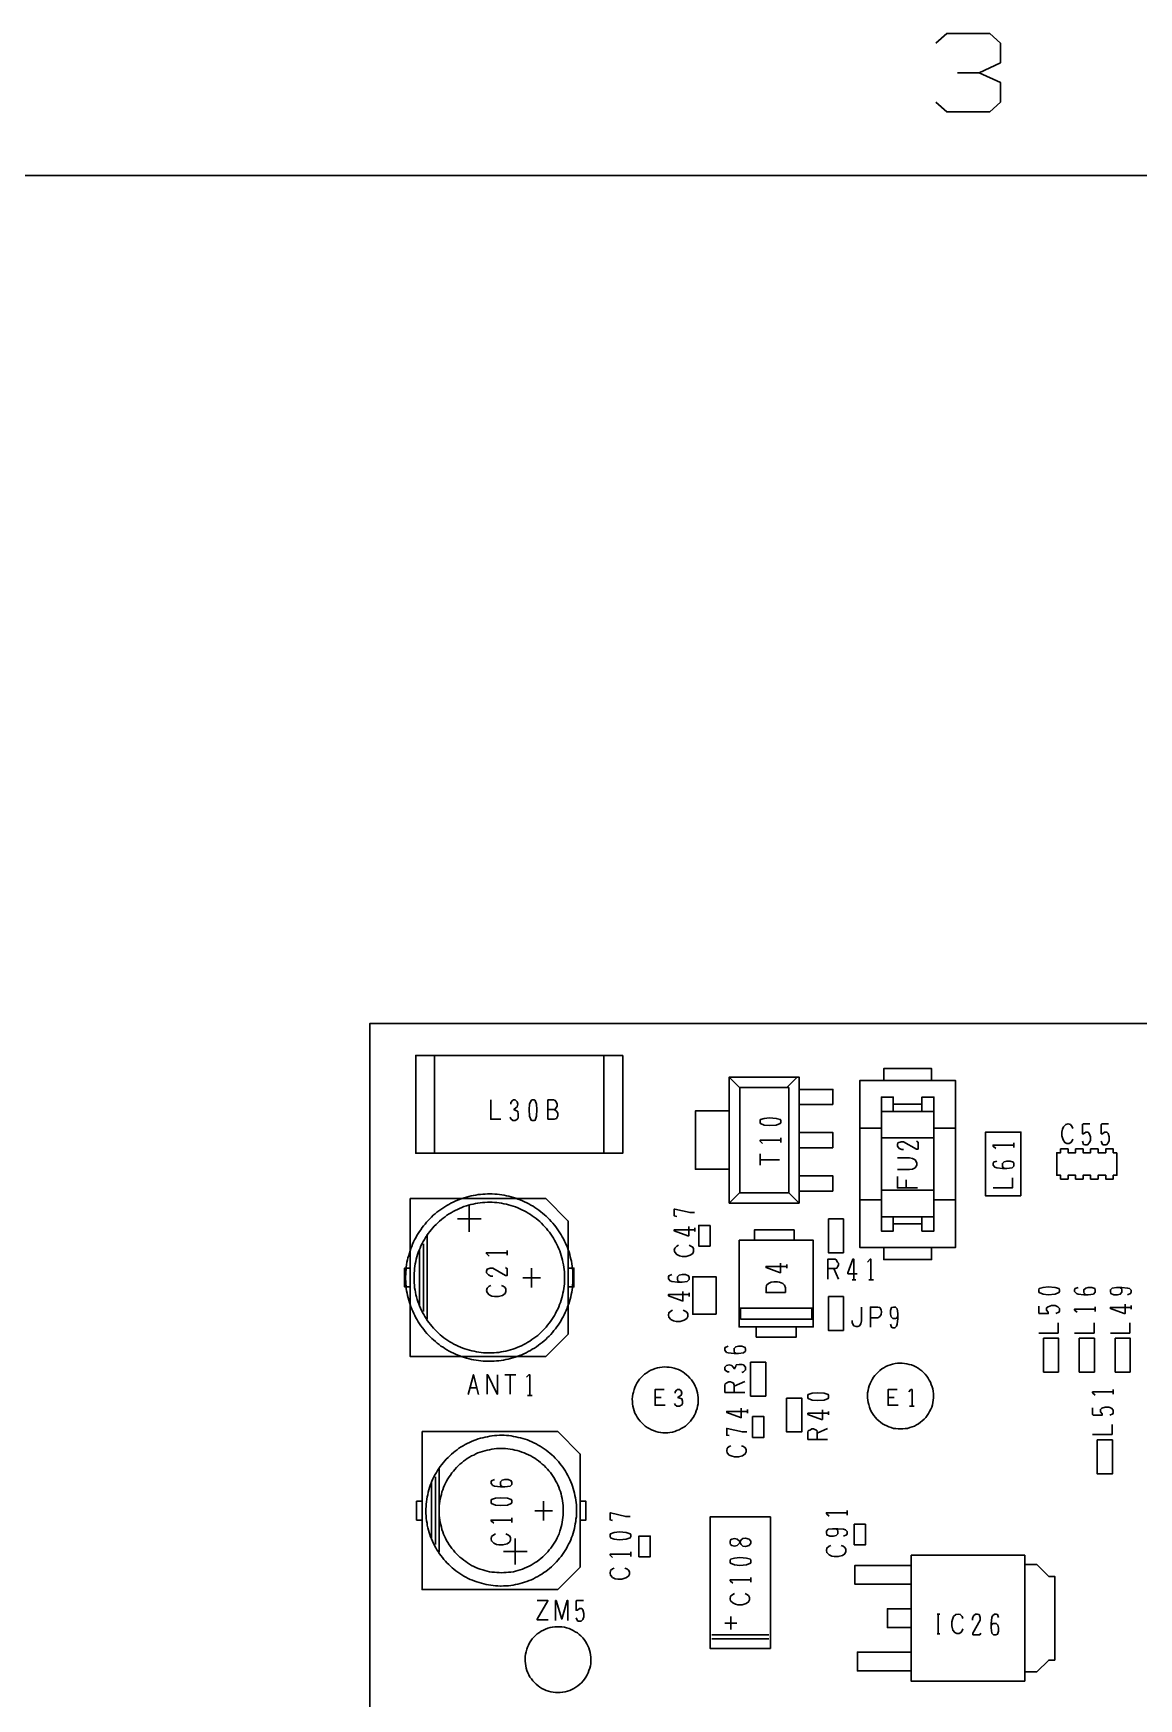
# Model space of a CAD drawing. Header units: millimetres. Extents: x 0 to 1189, y 35 to 806.
# Drawn here: x 312.7 to 474.2, y 554.1 to 797.5 of the extents above; entities that cross this region are included whole.
import ezdxf

# ---------------------------------------------------------------- set-up
doc = ezdxf.new("R2010")
doc.units = ezdxf.units.MM
doc.layers.add('Pen 1', color=7, linetype='Continuous')

msp = doc.modelspace()

# ---------------------------------------------------------------- linework, layer by layer
at = {"layer": 'Pen 1', "color": 7, "lineweight": 30}
for p, q in [((447.75, 791.72), (450.9, 791.72)), ((422.8, 643.42), (424.33, 644.95)), ((414.55, 644.8), (416.05, 643.3)), ((436.98, 644.47), (443.95, 644.47)), ((438.35, 640.97), (442.55, 640.97)), ((421.92, 635.4), (421.92, 636.08)), ((436.62, 637.47), (433.48, 637.47)), ((447.45, 637.47), (444.3, 637.47)), ((455.98, 634.65), (455.98, 635.33)), ((418.9, 632.08), (418.9, 633.72)), ((418.9, 632.85), (421.73, 632.85)), ((414.55, 626.65), (416.05, 628.17)), ((423.08, 628.03), (424.6, 626.53)), ((440.27, 628.75), (440.27, 629.92)), ((376.4, 626.12), (376.4, 622.35)), ((436.62, 627), (433.48, 627)), ((447.45, 627), (444.3, 627)), ((378.12, 624.25), (374.67, 624.25)), ((438.35, 623.5), (442.55, 623.5)), ((369.7, 620.6), (369.7, 610.7)), ((370.25, 621.97), (370.25, 609.6)), ((409.38, 622.4), (409.38, 622.9)), ((369.15, 619.78), (369.15, 611.53)), ((381.95, 618.92), (381.95, 619.62)), ((436.98, 620.03), (443.95, 620.03)), ((385.52, 617.03), (385.52, 614.2)), ((422.8, 617.03), (422.8, 617.55)), ((429.7, 616.97), (430.38, 615.42)), ((386.83, 615.6), (384.23, 615.6)), ((408.52, 612.9), (408.52, 613.42)), ((432.35, 615.3), (432.88, 615.3)), ((434.77, 615.3), (435.45, 615.3)), ((467.88, 610.7), (467.88, 611.38)), ((473.12, 611.05), (473.12, 611.55)), ((381.6, 601.45), (383.23, 601.45)), ((382.38, 601.45), (382.38, 598.62)), ((376.52, 599.53), (377.5, 599.53)), ((415.1, 599.8), (416.65, 600.47)), ((470.5, 598.6), (470.5, 599.3)), ((384.9, 598.42), (385.6, 598.42)), ((403.55, 598.15), (404.45, 598.15)), ((417.05, 595.85), (417.05, 596.38)), ((437.6, 598.15), (438.5, 598.15)), ((440.75, 596.85), (441.42, 596.85)), ((428.9, 595.58), (428.9, 596.08)), ((427.23, 592.9), (428.77, 593.58)), ((371.45, 586.55), (371.45, 576.65)), ((372, 587.92), (372, 575.55)), ((370.9, 585.72), (370.9, 577.47)), ((387.27, 582.97), (387.27, 580.15)), ((382.62, 579.88), (382.62, 580.55)), ((388.55, 581.55), (385.98, 581.55)), ((431.62, 580.92), (431.62, 581.62)), ((383.12, 573.72), (383.12, 577.5)), ((381.42, 575.62), (384.85, 575.62)), ((400, 574.88), (400, 575.58)), ((417.55, 571.15), (417.55, 571.83)), ((413.77, 565.17), (415.48, 565.17)), ((414.62, 564.22), (414.62, 566.1)), ((444.77, 566.47), (445.15, 566.47)), ((444.92, 566.47), (444.92, 563.58)), ((420.2, 563.42), (411.83, 563.42)), ((420.2, 562.88), (411.83, 562.88)), ((444.77, 563.58), (445.15, 563.58))]:
    msp.add_line(p, q, dxfattribs=at)
for points in [[(444.6, 796.03), (446.17, 797.47), (452.45, 797.47), (454.02, 796.03), (454.02, 793.17), (450.9, 791.72), (454.02, 790.3), (454.02, 787.42), (452.45, 786), (446.17, 786), (444.6, 787.42)], [(26.55, 776.72), (1162.45, 776.72), (1162.45, 61.62), (26.55, 61.62), (26.55, 776.72)], [(521.4, 319.98), (521.4, 375), (361.88, 375), (361.88, 652.78), (884.45, 652.78), (884.45, 375), (789.55, 375), (789.55, 319.98), (521.4, 319.98)], [(398.83, 648.12), (368.58, 648.12), (368.58, 633.83), (398.83, 633.83), (398.83, 648.12)], [(396.08, 648.12), (371.33, 648.12), (371.33, 633.83), (396.08, 633.83), (396.08, 648.12)], [(424.6, 626.53), (424.6, 644.95), (414.4, 644.95), (414.4, 626.53), (424.6, 626.53)], [(443.95, 620.03), (447.45, 620.03), (447.45, 644.47), (443.95, 644.47), (443.95, 646.2), (436.98, 646.2), (436.98, 644.47), (433.48, 644.47), (433.48, 620.03), (436.98, 620.03), (436.98, 618.28), (443.95, 618.28), (443.95, 620.03)], [(415.92, 643.42), (415.92, 628.03), (423.08, 628.03), (423.08, 643.42), (415.92, 643.42)], [(429.55, 640.95), (429.55, 643.15), (424.6, 643.15), (424.6, 640.95), (429.55, 640.95)], [(379.55, 641.62), (379.55, 638.78), (381.02, 638.78)], [(382.92, 640.2), (383.3, 640), (383.48, 639.95), (383.55, 639.5), (383.55, 639.1), (383.48, 638.85), (383.12, 638.58), (382.75, 638.58), (382.48, 638.85), (382.4, 639.1)], [(382.48, 640.97), (382.48, 641.22), (382.7, 641.55), (382.88, 641.62), (383.12, 641.62), (383.38, 641.35), (383.48, 640.97), (383.38, 640.58), (383.23, 640.45), (382.92, 640.2), (382.88, 640.2)], [(385.88, 641.62), (386.05, 641.55), (386.23, 640.97), (386.3, 640.2), (386.23, 639.22), (386.05, 638.65), (385.88, 638.58), (385.62, 638.58), (385.45, 638.65), (385.23, 639.22), (385.15, 640.2), (385.23, 640.97), (385.45, 641.55), (385.62, 641.62), (385.88, 641.62)], [(387.9, 638.78), (387.9, 641.62), (388.73, 641.62), (388.98, 641.55), (389.15, 641.22), (389.27, 640.97), (389.27, 640.72), (388.98, 640.28), (388.8, 640.2), (387.9, 640.2)], [(388.8, 640.2), (389.15, 639.95), (389.33, 639.67), (389.33, 639.3), (389.15, 638.9), (388.8, 638.78), (387.9, 638.78)], [(442.55, 624.55), (438.35, 624.55), (438.35, 622.45), (436.62, 622.45), (436.62, 642.03), (438.35, 642.03), (438.35, 639.92), (442.55, 639.92), (442.55, 642.03), (444.3, 642.03), (444.3, 622.45), (442.55, 622.45), (442.55, 624.55)], [(414.4, 631.47), (414.4, 640), (409.45, 640), (409.45, 631.47), (414.4, 631.47)], [(418.9, 638.58), (418.95, 638.75), (419.52, 638.92), (420.3, 639), (421.27, 638.92), (421.85, 638.75), (421.92, 638.58), (421.92, 638.3), (421.85, 638.15), (421.27, 637.92), (420.3, 637.85), (419.52, 637.92), (418.95, 638.15), (418.9, 638.3), (418.9, 638.58)], [(444.3, 636.08), (436.62, 636.08), (436.62, 639.92), (444.3, 639.92), (444.3, 636.08)], [(464.62, 637.45), (464.5, 637.7), (464.25, 638.03), (463.9, 638.1), (463.6, 638.03), (463.25, 637.7), (463.1, 637.33), (463, 636.92), (463, 636.35), (463.17, 635.78), (463.42, 635.38), (463.73, 635.25), (464.08, 635.25), (464.33, 635.38), (464.5, 635.65), (464.62, 635.9)], [(467.08, 638.1), (466.1, 638.1), (466, 638.03), (466, 636.67), (466.17, 636.67), (466.48, 636.92), (466.83, 636.92), (467, 636.72), (467.17, 636.22), (467.17, 635.7), (467, 635.33), (466.75, 635.05), (466.35, 635.05), (466.17, 635.12), (466, 635.58)], [(469.83, 638.1), (468.85, 638.1), (468.75, 638.03), (468.75, 636.67), (468.92, 636.67), (469.23, 636.92), (469.58, 636.92), (469.75, 636.72), (469.92, 636.22), (469.92, 635.7), (469.75, 635.33), (469.5, 635.05), (469.1, 635.05), (468.92, 635.12), (468.75, 635.58)], [(419.27, 635.25), (418.9, 635.6), (418.9, 635.72), (421.92, 635.72)], [(429.55, 634.62), (429.55, 636.83), (424.6, 636.83), (424.6, 634.62), (429.55, 634.62)], [(439.88, 634.35), (439.62, 634.35), (439.23, 634.53), (438.98, 634.83), (438.98, 635.08), (439.05, 635.33), (439.5, 635.5), (439.88, 635.5), (441.75, 634.42), (442, 634.42), (442, 635.42), (441.75, 635.6)], [(457.02, 627.58), (457.02, 636.92), (451.85, 636.92), (451.85, 627.58), (457.02, 627.58)], [(438.98, 631.42), (440.73, 631.42), (441.17, 631.5), (441.55, 631.67), (441.8, 632.1), (441.8, 632.4), (441.55, 632.85), (441.17, 633.03), (440.73, 633.15), (438.98, 633.15)], [(453.33, 634.53), (452.95, 634.85), (452.95, 635), (455.98, 635)], [(471.05, 633.9), (470.5, 633.9), (470.5, 634.45), (469.4, 634.45), (469.4, 633.9), (468.3, 633.9), (468.3, 634.45), (467.2, 634.45), (467.2, 633.9), (466.1, 633.9), (466.1, 634.45), (465, 634.45), (465, 633.9), (463.9, 633.9), (463.9, 634.45), (462.8, 634.45), (462.8, 633.9), (462.25, 633.9), (462.25, 630.6), (462.8, 630.6), (462.8, 630.05), (463.9, 630.05), (463.9, 630.6), (465, 630.6), (465, 630.05), (466.1, 630.05), (466.1, 630.6), (467.2, 630.6), (467.2, 630.05), (468.3, 630.05), (468.3, 630.6), (469.4, 630.6), (469.4, 630.05), (470.5, 630.05), (470.5, 630.6), (471.05, 630.6), (471.05, 633.9)], [(429.55, 628.3), (429.55, 630.5), (424.6, 630.5), (424.6, 628.3), (429.55, 628.3)], [(441.88, 628.75), (438.98, 628.75), (438.98, 630.4)], [(453.48, 632.67), (453, 632.5), (452.95, 632.33), (452.95, 632.08), (453.2, 631.78), (453.48, 631.67), (454.3, 631.6), (454.95, 631.6), (455.73, 631.67), (455.98, 631.95), (455.98, 632.25), (455.92, 632.5), (455.45, 632.67), (454.95, 632.67), (454.55, 632.58), (454.3, 632.33), (454.3, 631.95), (454.38, 631.78), (454.62, 631.6)], [(444.3, 624.55), (436.62, 624.55), (436.62, 628.4), (444.3, 628.4), (444.3, 624.55)], [(452.95, 628.75), (455.77, 628.75), (455.77, 630.22)], [(379.33, 603.42), (379.67, 603.42), (380.02, 603.45), (380.38, 603.47), (380.73, 603.5), (381.08, 603.55), (381.4, 603.6), (381.75, 603.67), (382.1, 603.75), (382.42, 603.83), (382.77, 603.92), (383.1, 604.03), (383.42, 604.12), (383.75, 604.25), (384.08, 604.38), (384.4, 604.53), (384.7, 604.67), (385.02, 604.83), (385.33, 605), (385.62, 605.17), (385.92, 605.35), (386.23, 605.55), (386.5, 605.75), (386.77, 605.95), (387.05, 606.17), (387.33, 606.4), (387.58, 606.62), (387.83, 606.88), (388.08, 607.1), (388.33, 607.35), (388.55, 607.62), (388.77, 607.9), (389, 608.15), (389.2, 608.45), (389.4, 608.72), (389.6, 609), (389.77, 609.3), (389.95, 609.6), (390.12, 609.9), (390.27, 610.22), (390.42, 610.53), (390.58, 610.85), (390.7, 611.17), (390.83, 611.5), (390.95, 611.83), (391.05, 612.17), (391.15, 612.5), (391.23, 612.85), (391.3, 613.17), (391.38, 613.53), (391.42, 613.88), (391.48, 614.2), (391.5, 614.55), (391.52, 614.9), (391.55, 615.25), (391.55, 615.6), (391.55, 615.95), (391.55, 616.3), (391.52, 616.65), (391.48, 617), (391.45, 617.33), (391.38, 617.67), (391.33, 618.03), (391.25, 618.35), (391.17, 618.7), (391.08, 619.03), (390.98, 619.38), (390.88, 619.7), (390.75, 620.03), (390.62, 620.35), (390.48, 620.67), (390.33, 620.97), (390.17, 621.3), (390, 621.6), (389.83, 621.9), (389.65, 622.2), (389.45, 622.5), (389.25, 622.78), (389.05, 623.05), (388.85, 623.33), (388.62, 623.6), (388.38, 623.85), (388.15, 624.12), (387.9, 624.38), (387.65, 624.6), (387.4, 624.83), (387.12, 625.08), (386.85, 625.28), (386.58, 625.5), (386.3, 625.7), (386, 625.9), (385.73, 626.08), (385.42, 626.25), (385.1, 626.42), (384.8, 626.58), (384.48, 626.72), (384.17, 626.88), (383.85, 627), (383.52, 627.12), (383.2, 627.25), (382.85, 627.35), (382.52, 627.45), (382.2, 627.53), (381.85, 627.6), (381.5, 627.67), (381.17, 627.72), (380.83, 627.78), (380.48, 627.83), (380.12, 627.85), (379.77, 627.88), (379.42, 627.88), (379.08, 627.88), (378.73, 627.85), (378.38, 627.83), (378.05, 627.8), (377.7, 627.78), (377.35, 627.7), (377, 627.65), (376.67, 627.58), (376.33, 627.5), (376, 627.4), (375.65, 627.3), (375.33, 627.2), (375, 627.08), (374.67, 626.95), (374.35, 626.83), (374.05, 626.67), (373.73, 626.53), (373.42, 626.35), (373.12, 626.17), (372.83, 626), (372.52, 625.8), (372.25, 625.6), (371.95, 625.4), (371.67, 625.2), (371.42, 624.97), (371.15, 624.75), (370.9, 624.5), (370.65, 624.25), (370.4, 624), (370.17, 623.75), (369.95, 623.47), (369.73, 623.22), (369.52, 622.95), (369.33, 622.65), (369.12, 622.38), (368.92, 622.08), (368.75, 621.78), (368.58, 621.47), (368.42, 621.17), (368.27, 620.85), (368.12, 620.53), (368, 620.2), (367.88, 619.88), (367.75, 619.55), (367.65, 619.22), (367.55, 618.9), (367.45, 618.55), (367.38, 618.22), (367.3, 617.88), (367.25, 617.53), (367.2, 617.17), (367.17, 616.85), (367.12, 616.5), (367.12, 616.15), (367.1, 615.8), (367.1, 615.45), (367.12, 615.1), (367.15, 614.75), (367.17, 614.4), (367.2, 614.05), (367.25, 613.72), (367.33, 613.38), (367.4, 613.03), (367.48, 612.7), (367.55, 612.35), (367.65, 612.03), (367.77, 611.7), (367.88, 611.38), (368, 611.05), (368.15, 610.72), (368.3, 610.4), (368.45, 610.1), (368.6, 609.78), (368.77, 609.47), (368.95, 609.17), (369.15, 608.9), (369.35, 608.6), (369.55, 608.33), (369.75, 608.05), (369.98, 607.78), (370.2, 607.5), (370.45, 607.25), (370.67, 607), (370.92, 606.75), (371.2, 606.53), (371.45, 606.3), (371.73, 606.08), (372, 605.88), (372.27, 605.65), (372.58, 605.47), (372.85, 605.28), (373.15, 605.1), (373.48, 604.92), (373.77, 604.75), (374.08, 604.6), (374.4, 604.45), (374.73, 604.33), (375.05, 604.2), (375.38, 604.08), (375.7, 603.97), (376.02, 603.88), (376.38, 603.78), (376.73, 603.7), (377.05, 603.62), (377.4, 603.58), (377.75, 603.53), (378.1, 603.47), (378.42, 603.45), (378.77, 603.42), (379.12, 603.42), (379.33, 603.42)], [(367.77, 627.2), (367.77, 604.1), (387.58, 604.1), (390.88, 607.4), (390.88, 623.9), (387.58, 627.2), (367.77, 627.2)], [(379.33, 604.65), (379.67, 604.65), (380.02, 604.67), (380.38, 604.7), (380.73, 604.72), (381.08, 604.78), (381.4, 604.85), (381.75, 604.92), (382.1, 605), (382.42, 605.08), (382.75, 605.2), (383.08, 605.3), (383.42, 605.42), (383.73, 605.58), (384.05, 605.7), (384.38, 605.85), (384.67, 606.03), (384.98, 606.2), (385.27, 606.38), (385.55, 606.58), (385.85, 606.78), (386.12, 607), (386.4, 607.2), (386.65, 607.42), (386.92, 607.67), (387.15, 607.92), (387.4, 608.17), (387.62, 608.42), (387.85, 608.7), (388.08, 608.97), (388.27, 609.25), (388.48, 609.53), (388.67, 609.83), (388.85, 610.12), (389.02, 610.42), (389.17, 610.75), (389.33, 611.05), (389.48, 611.38), (389.6, 611.7), (389.73, 612.03), (389.83, 612.35), (389.92, 612.7), (390.02, 613.03), (390.1, 613.38), (390.17, 613.7), (390.23, 614.05), (390.27, 614.4), (390.3, 614.75), (390.33, 615.1), (390.33, 615.45), (390.33, 615.8), (390.33, 616.15), (390.3, 616.47), (390.27, 616.83), (390.23, 617.17), (390.17, 617.53), (390.1, 617.88), (390.02, 618.2), (389.95, 618.55), (389.85, 618.88), (389.75, 619.2), (389.62, 619.55), (389.5, 619.85), (389.35, 620.17), (389.2, 620.5), (389.05, 620.8), (388.88, 621.12), (388.7, 621.42), (388.52, 621.7), (388.33, 622), (388.12, 622.28), (387.9, 622.55), (387.67, 622.83), (387.45, 623.08), (387.2, 623.33), (386.95, 623.58), (386.7, 623.83), (386.45, 624.05), (386.17, 624.28), (385.9, 624.47), (385.62, 624.67), (385.33, 624.88), (385.02, 625.05), (384.73, 625.25), (384.42, 625.4), (384.1, 625.55), (383.8, 625.7), (383.48, 625.85), (383.15, 625.97), (382.83, 626.08), (382.5, 626.2), (382.15, 626.28), (381.83, 626.38), (381.48, 626.45), (381.12, 626.5), (380.77, 626.55), (380.45, 626.6), (380.1, 626.62), (379.75, 626.65), (379.4, 626.65), (379.05, 626.65), (378.7, 626.62), (378.35, 626.6), (378, 626.58), (377.65, 626.53), (377.33, 626.47), (376.98, 626.4), (376.62, 626.33), (376.3, 626.22), (375.98, 626.12), (375.62, 626.03), (375.3, 625.9), (374.98, 625.75), (374.67, 625.62), (374.35, 625.47), (374.05, 625.3), (373.75, 625.12), (373.45, 624.95), (373.15, 624.75), (372.88, 624.55), (372.6, 624.35), (372.33, 624.12), (372.05, 623.9), (371.8, 623.67), (371.55, 623.42), (371.3, 623.17), (371.08, 622.92), (370.85, 622.65), (370.62, 622.38), (370.42, 622.1), (370.23, 621.83), (370.02, 621.53), (369.85, 621.22), (369.67, 620.92), (369.5, 620.62), (369.35, 620.3), (369.23, 619.97), (369.08, 619.65), (368.95, 619.33), (368.85, 619), (368.75, 618.67), (368.65, 618.33), (368.58, 618), (368.5, 617.65), (368.45, 617.3), (368.4, 616.97), (368.38, 616.62), (368.35, 616.28), (368.33, 615.92), (368.33, 615.58), (368.33, 615.22), (368.35, 614.88), (368.38, 614.53), (368.42, 614.17), (368.48, 613.83), (368.55, 613.5), (368.6, 613.15), (368.7, 612.83), (368.8, 612.47), (368.9, 612.15), (369.02, 611.83), (369.15, 611.5), (369.27, 611.17), (369.42, 610.85), (369.58, 610.55), (369.75, 610.25), (369.92, 609.95), (370.1, 609.65), (370.3, 609.35), (370.5, 609.08), (370.73, 608.8), (370.95, 608.53), (371.17, 608.28), (371.4, 608), (371.65, 607.78), (371.9, 607.53), (372.17, 607.3), (372.42, 607.08), (372.7, 606.85), (373, 606.65), (373.27, 606.45), (373.58, 606.28), (373.88, 606.1), (374.17, 605.92), (374.5, 605.78), (374.8, 605.62), (375.12, 605.47), (375.45, 605.35), (375.77, 605.22), (376.1, 605.12), (376.45, 605.03), (376.77, 604.95), (377.12, 604.88), (377.48, 604.8), (377.8, 604.75), (378.15, 604.7), (378.5, 604.67), (378.85, 604.65), (379.2, 604.65), (379.33, 604.65)], [(406.73, 624.58), (406.35, 624.67), (406.35, 625.65), (406.42, 625.65), (408.67, 625.15), (409.33, 625.15)], [(408.48, 623.12), (408.48, 621.75), (408.35, 621.75), (406.35, 622.47), (406.35, 622.65), (409.38, 622.65)], [(411.6, 623.28), (409.95, 623.28), (409.95, 620.25), (411.6, 620.25), (411.6, 623.28)], [(428.88, 624.22), (428.88, 619.28), (431.08, 619.28), (431.08, 624.22), (428.88, 624.22)], [(415.83, 621.1), (415.83, 608.45), (426.67, 608.45), (426.67, 621.1), (415.83, 621.1)], [(423.88, 622.62), (418.08, 622.62), (418.08, 621.1), (423.88, 621.1), (423.88, 622.62)], [(379.33, 618.8), (378.92, 619.15), (378.92, 619.28), (381.95, 619.28)], [(407, 620.38), (406.73, 620.25), (406.42, 619.97), (406.35, 619.65), (406.42, 619.35), (406.73, 619), (407.12, 618.83), (407.5, 618.75), (408.1, 618.75), (408.67, 618.92), (409.05, 619.17), (409.17, 619.47), (409.17, 619.83), (409.05, 620.08), (408.8, 620.25), (408.55, 620.38)], [(428.8, 615.42), (428.8, 618.33), (429.88, 618.33), (430.02, 618.25), (430.2, 617.92), (430.35, 617.75), (430.35, 617.47), (430.2, 617.22), (430.12, 617.03), (429.88, 616.97), (428.8, 616.97)], [(433.1, 616.2), (431.73, 616.2), (431.73, 616.33), (432.45, 618.33), (432.62, 618.33), (432.62, 615.3)], [(434.62, 617.92), (434.98, 618.33), (435.1, 618.33), (435.1, 615.3)], [(367.77, 614.28), (367.77, 617.03), (366.95, 617.03), (366.95, 614.28), (367.77, 614.28)], [(379.83, 615.88), (379.58, 615.88), (379.2, 616.05), (378.92, 616.35), (378.92, 616.6), (379, 616.88), (379.45, 617.03), (379.83, 617.03), (381.7, 615.97), (381.95, 615.97), (381.95, 616.95), (381.7, 617.12)], [(390.88, 614.28), (391.7, 614.28), (391.7, 617.03), (390.88, 617.03), (390.88, 614.28)], [(406, 616.08), (405.55, 615.92), (405.5, 615.75), (405.5, 615.47), (405.75, 615.17), (406, 615.1), (406.85, 615), (407.5, 615), (408.25, 615.1), (408.52, 615.35), (408.52, 615.65), (408.45, 615.92), (408, 616.08), (407.5, 616.08), (407.1, 616), (406.85, 615.75), (406.85, 615.35), (406.9, 615.17), (407.17, 615)], [(412.48, 610.28), (412.48, 615.78), (409.05, 615.78), (409.05, 610.28), (412.48, 610.28)], [(421.9, 617.75), (421.9, 616.38), (421.75, 616.38), (419.77, 617.1), (419.77, 617.28), (422.8, 617.28)], [(379.58, 614.5), (379.33, 614.38), (379, 614.12), (378.92, 613.78), (379, 613.47), (379.33, 613.12), (379.7, 612.95), (380.1, 612.88), (380.67, 612.88), (381.25, 613.05), (381.65, 613.3), (381.77, 613.6), (381.77, 613.95), (381.65, 614.2), (381.38, 614.38), (381.12, 614.5)], [(407.62, 613.62), (407.62, 612.25), (407.5, 612.25), (405.5, 613), (405.5, 613.17), (408.52, 613.17)], [(422.6, 613.45), (419.77, 613.45), (419.77, 614.15), (419.83, 614.53), (420.15, 614.8), (420.52, 615), (420.92, 615.05), (421.45, 615.05), (421.75, 615), (422.23, 614.8), (422.48, 614.53), (422.6, 614.15), (422.6, 613.45)], [(459.62, 613.88), (459.67, 614.05), (460.25, 614.22), (461.02, 614.3), (462, 614.22), (462.58, 614.05), (462.65, 613.88), (462.65, 613.62), (462.58, 613.45), (462, 613.22), (461.02, 613.15), (460.25, 613.22), (459.67, 613.45), (459.62, 613.62), (459.62, 613.88)], [(465.38, 614.22), (464.92, 614.05), (464.85, 613.88), (464.85, 613.62), (465.12, 613.33), (465.38, 613.22), (466.2, 613.15), (466.85, 613.15), (467.62, 613.22), (467.88, 613.5), (467.88, 613.8), (467.83, 614.05), (467.38, 614.22), (466.85, 614.22), (466.48, 614.12), (466.2, 613.88), (466.2, 613.5), (466.27, 613.33), (466.52, 613.15)], [(471.45, 614.22), (471.7, 614.05), (471.77, 613.88), (471.77, 613.5), (471.52, 613.22), (471.12, 613.15), (470.6, 613.15), (470.15, 613.33), (470.1, 613.62), (470.1, 613.88), (470.35, 614.12), (471, 614.22), (471.77, 614.22), (472.6, 614.12), (472.88, 614.05), (473.12, 613.8), (473.12, 613.5), (473.05, 613.33), (472.6, 613.15)], [(406.12, 610.88), (405.88, 610.75), (405.55, 610.5), (405.5, 610.15), (405.55, 609.85), (405.88, 609.5), (406.27, 609.35), (406.65, 609.25), (407.23, 609.25), (407.8, 609.42), (408.2, 609.67), (408.33, 609.97), (408.33, 610.33), (408.2, 610.58), (407.95, 610.75), (407.67, 610.88)], [(416.02, 609.55), (416.02, 611.2), (426.48, 611.2), (426.48, 609.55), (416.02, 609.55)], [(428.88, 612.88), (428.88, 607.92), (431.08, 607.92), (431.08, 612.88), (428.88, 612.88)], [(433.7, 611.33), (433.7, 609.33), (433.62, 608.88), (433.45, 608.62), (433.17, 608.5), (432.92, 608.5), (432.62, 608.62), (432.38, 609.03), (432.38, 609.4)], [(435.02, 608.42), (435.02, 611.33), (436.1, 611.33), (436.38, 611.28), (436.58, 610.95), (436.62, 610.62), (436.58, 610.25), (436.38, 609.97), (436.1, 609.78), (435.02, 609.78)], [(439.02, 609.97), (438.85, 609.72), (438.7, 609.65), (438.3, 609.65), (438.05, 609.92), (437.95, 610.3), (437.95, 610.83), (438.12, 611.28), (438.42, 611.33), (438.7, 611.33), (438.95, 611.08), (439.02, 610.42), (439.02, 609.65), (438.95, 608.83), (438.85, 608.55), (438.6, 608.3), (438.3, 608.3), (438.12, 608.38), (437.95, 608.83)], [(459.62, 611.47), (459.62, 610.47), (459.67, 610.4), (461.02, 610.4), (461.02, 610.58), (460.77, 610.88), (460.77, 611.22), (460.98, 611.38), (461.48, 611.55), (462, 611.55), (462.4, 611.38), (462.65, 611.12), (462.65, 610.75), (462.58, 610.58), (462.12, 610.4)], [(465.25, 610.58), (464.85, 610.9), (464.85, 611.05), (467.88, 611.05)], [(472.23, 611.78), (472.23, 610.4), (472.1, 610.4), (470.1, 611.12), (470.1, 611.3), (473.12, 611.3)], [(418.35, 606.92), (424.15, 606.92), (424.15, 608.45), (418.35, 608.45), (418.35, 606.92)], [(459.62, 607.55), (462.45, 607.55), (462.45, 609.03)], [(464.85, 607.55), (467.7, 607.55), (467.7, 609.03)], [(470.1, 607.55), (472.92, 607.55), (472.92, 609.03)], [(462.52, 601.83), (462.52, 606.78), (460.33, 606.78), (460.33, 601.83), (462.52, 601.83)], [(465.55, 606.78), (465.55, 601.83), (467.75, 601.83), (467.75, 606.78), (465.55, 606.78)], [(473, 601.83), (473, 606.78), (470.8, 606.78), (470.8, 601.83), (473, 601.83)], [(414.25, 605.62), (413.8, 605.45), (413.75, 605.3), (413.75, 605.03), (414, 604.72), (414.25, 604.65), (415.1, 604.55), (415.75, 604.55), (416.5, 604.65), (416.77, 604.9), (416.77, 605.2), (416.7, 605.45), (416.25, 605.62), (415.75, 605.62), (415.35, 605.55), (415.1, 605.3), (415.1, 604.9), (415.15, 604.72), (415.42, 604.55)], [(376.25, 598.55), (377, 601.45), (377.77, 598.55)], [(379, 598.62), (379, 601.45), (379.1, 601.45), (380.48, 598.62), (380.52, 598.62), (380.52, 601.45)], [(384.77, 601.08), (385.12, 601.45), (385.25, 601.45), (385.25, 598.42)], [(409.85, 597.78), (409.85, 598.12), (409.8, 598.47), (409.75, 598.83), (409.65, 599.15), (409.55, 599.47), (409.4, 599.8), (409.25, 600.12), (409.08, 600.42), (408.88, 600.7), (408.65, 600.97), (408.4, 601.22), (408.15, 601.45), (407.88, 601.67), (407.6, 601.88), (407.27, 602.05), (406.98, 602.2), (406.65, 602.33), (406.33, 602.42), (405.98, 602.5), (405.62, 602.55), (405.27, 602.58), (404.92, 602.6), (404.58, 602.58), (404.25, 602.53), (403.9, 602.45), (403.55, 602.35), (403.23, 602.22), (402.92, 602.1), (402.6, 601.92), (402.33, 601.75), (402.02, 601.53), (401.77, 601.3), (401.52, 601.05), (401.3, 600.8), (401.1, 600.53), (400.9, 600.22), (400.73, 599.92), (400.6, 599.6), (400.48, 599.28), (400.38, 598.92), (400.3, 598.6), (400.25, 598.25), (400.23, 597.9), (400.25, 597.55), (400.27, 597.2), (400.33, 596.85), (400.4, 596.53), (400.5, 596.17), (400.62, 595.85), (400.77, 595.55), (400.95, 595.25), (401.15, 594.95), (401.38, 594.67), (401.6, 594.42), (401.85, 594.17), (402.12, 593.95), (402.4, 593.75), (402.7, 593.58), (403.02, 593.42), (403.33, 593.28), (403.67, 593.17), (404, 593.08), (404.35, 593.03), (404.7, 592.97), (405.05, 592.97), (405.4, 592.97), (405.73, 593.03), (406.08, 593.08), (406.42, 593.17), (406.75, 593.28), (407.08, 593.4), (407.38, 593.58), (407.67, 593.75), (407.98, 593.95), (408.23, 594.17), (408.48, 594.4), (408.73, 594.67), (408.92, 594.95), (409.12, 595.22), (409.3, 595.53), (409.45, 595.85), (409.58, 596.17), (409.7, 596.5), (409.77, 596.85), (409.83, 597.2), (409.85, 597.53), (409.85, 597.78)], [(414.38, 601.9), (414.12, 601.9), (413.8, 602.1), (413.75, 602.28), (413.75, 602.55), (414, 602.8), (414.38, 602.88), (414.77, 602.8), (414.9, 602.62), (415.15, 602.33), (415.15, 602.28)], [(415.15, 602.33), (415.35, 602.7), (415.42, 602.88), (415.88, 602.97), (416.25, 602.97), (416.5, 602.88), (416.77, 602.55), (416.77, 602.15), (416.5, 601.9), (416.25, 601.8)], [(419.73, 598.33), (419.73, 603.28), (417.52, 603.28), (417.52, 598.33), (419.73, 598.33)], [(444.25, 598.33), (444.23, 598.67), (444.2, 599.03), (444.12, 599.38), (444.05, 599.7), (443.92, 600.03), (443.8, 600.35), (443.62, 600.67), (443.45, 600.97), (443.25, 601.25), (443.02, 601.53), (442.8, 601.78), (442.52, 602), (442.25, 602.22), (441.98, 602.42), (441.67, 602.6), (441.35, 602.75), (441.02, 602.88), (440.7, 602.97), (440.35, 603.05), (440, 603.1), (439.65, 603.12), (439.33, 603.15), (438.98, 603.12), (438.62, 603.08), (438.27, 603), (437.95, 602.9), (437.62, 602.78), (437.3, 602.65), (437, 602.47), (436.7, 602.3), (436.42, 602.08), (436.15, 601.85), (435.9, 601.6), (435.67, 601.35), (435.48, 601.08), (435.27, 600.78), (435.12, 600.47), (434.98, 600.15), (434.85, 599.83), (434.75, 599.47), (434.67, 599.15), (434.62, 598.8), (434.62, 598.45), (434.62, 598.1), (434.65, 597.75), (434.7, 597.4), (434.77, 597.08), (434.88, 596.72), (435, 596.4), (435.15, 596.1), (435.33, 595.8), (435.52, 595.5), (435.75, 595.22), (435.98, 594.97), (436.23, 594.72), (436.5, 594.5), (436.77, 594.3), (437.08, 594.12), (437.4, 593.97), (437.73, 593.83), (438.05, 593.72), (438.38, 593.62), (438.73, 593.58), (439.08, 593.53), (439.42, 593.53), (439.77, 593.53), (440.12, 593.58), (440.45, 593.62), (440.8, 593.72), (441.12, 593.83), (441.45, 593.95), (441.75, 594.12), (442.05, 594.3), (442.35, 594.5), (442.6, 594.72), (442.88, 594.95), (443.1, 595.22), (443.33, 595.5), (443.5, 595.78), (443.67, 596.08), (443.83, 596.4), (443.98, 596.72), (444.08, 597.05), (444.15, 597.4), (444.2, 597.75), (444.23, 598.08), (444.25, 598.33)], [(404.88, 599.28), (403.55, 599.28), (403.55, 597), (405.02, 597)], [(406.48, 598.75), (406.48, 598.97), (406.7, 599.22), (406.85, 599.28), (407.12, 599.28), (407.38, 599.08), (407.48, 598.75), (407.38, 598.45), (407.2, 598.35), (406.9, 598.15), (406.85, 598.15)], [(416.65, 598.88), (413.75, 598.88), (413.75, 599.95), (413.8, 600.12), (414.12, 600.3), (414.33, 600.42), (414.58, 600.42), (414.83, 600.3), (415.02, 600.22), (415.1, 599.95), (415.1, 598.88)], [(425.88, 598.4), (425.95, 598.58), (426.52, 598.75), (427.3, 598.83), (428.25, 598.75), (428.85, 598.58), (428.9, 598.4), (428.9, 598.15), (428.85, 597.97), (428.25, 597.75), (427.3, 597.67), (426.52, 597.75), (425.95, 597.97), (425.88, 598.15), (425.88, 598.4)], [(438.95, 599.28), (437.6, 599.28), (437.6, 597), (439.08, 597)], [(440.62, 598.97), (440.95, 599.28), (441.1, 599.28), (441.1, 596.85)], [(467.88, 598.47), (467.48, 598.83), (467.48, 598.95), (470.5, 598.95)], [(406.9, 598.15), (407.3, 597.97), (407.48, 597.92), (407.55, 597.58), (407.55, 597.25), (407.48, 597.05), (407.12, 596.85), (406.73, 596.85), (406.48, 597.05), (406.4, 597.25)], [(416.15, 596.58), (416.15, 595.2), (416.02, 595.2), (414.02, 595.95), (414.02, 596.1), (417.05, 596.1)], [(422.77, 598.05), (422.77, 593.1), (424.98, 593.1), (424.98, 598.05), (422.77, 598.05)], [(428, 596.3), (428, 594.92), (427.88, 594.92), (425.88, 595.65), (425.88, 595.83), (428.9, 595.83)], [(467.48, 596.62), (467.48, 595.62), (467.55, 595.55), (468.9, 595.55), (468.9, 595.72), (468.62, 596.03), (468.62, 596.38), (468.83, 596.55), (469.35, 596.7), (469.85, 596.7), (470.25, 596.55), (470.5, 596.28), (470.5, 595.9), (470.45, 595.72), (470, 595.55)], [(417.8, 592.3), (419.45, 592.3), (419.45, 595.33), (417.8, 595.33), (417.8, 592.3)], [(467.48, 592.72), (470.33, 592.72), (470.33, 594.17)], [(369.52, 593.15), (369.52, 570.05), (389.33, 570.05), (392.62, 573.35), (392.62, 589.85), (389.33, 593.15), (369.52, 593.15)], [(381.08, 570.58), (381.42, 570.6), (381.77, 570.6), (382.12, 570.62), (382.48, 570.67), (382.8, 570.72), (383.15, 570.78), (383.5, 570.85), (383.83, 570.95), (384.17, 571.03), (384.5, 571.12), (384.83, 571.25), (385.15, 571.38), (385.48, 571.5), (385.8, 571.65), (386.1, 571.8), (386.42, 571.97), (386.73, 572.15), (387.02, 572.33), (387.3, 572.53), (387.6, 572.72), (387.88, 572.92), (388.15, 573.15), (388.4, 573.38), (388.65, 573.62), (388.9, 573.85), (389.15, 574.1), (389.38, 574.38), (389.6, 574.65), (389.83, 574.9), (390.02, 575.2), (390.23, 575.47), (390.42, 575.78), (390.6, 576.08), (390.77, 576.38), (390.92, 576.67), (391.08, 577), (391.23, 577.33), (391.35, 577.65), (391.48, 577.97), (391.58, 578.3), (391.67, 578.62), (391.77, 578.97), (391.85, 579.3), (391.9, 579.65), (391.98, 580), (392, 580.35), (392.05, 580.7), (392.08, 581.03), (392.08, 581.38), (392.08, 581.72), (392.08, 582.08), (392.05, 582.42), (392.02, 582.78), (391.98, 583.12), (391.92, 583.47), (391.85, 583.8), (391.77, 584.15), (391.7, 584.47), (391.6, 584.83), (391.5, 585.15), (391.38, 585.47), (391.25, 585.8), (391.1, 586.12), (390.95, 586.45), (390.8, 586.75), (390.62, 587.05), (390.45, 587.35), (390.27, 587.65), (390.08, 587.95), (389.85, 588.22), (389.65, 588.5), (389.42, 588.75), (389.2, 589.03), (388.95, 589.28), (388.7, 589.53), (388.45, 589.75), (388.2, 590), (387.92, 590.2), (387.65, 590.42), (387.35, 590.62), (387.08, 590.83), (386.77, 591), (386.48, 591.17), (386.17, 591.35), (385.85, 591.5), (385.55, 591.65), (385.23, 591.78), (384.9, 591.92), (384.58, 592.03), (384.23, 592.12), (383.9, 592.22), (383.55, 592.3), (383.23, 592.38), (382.88, 592.45), (382.52, 592.5), (382.17, 592.55), (381.85, 592.58), (381.5, 592.6), (381.15, 592.6), (380.8, 592.6), (380.45, 592.58), (380.1, 592.55), (379.75, 592.53), (379.4, 592.47), (379.05, 592.4), (378.73, 592.35), (378.38, 592.25), (378.05, 592.17), (377.7, 592.08), (377.38, 591.95), (377.05, 591.83), (376.73, 591.7), (376.42, 591.55), (376.1, 591.4), (375.8, 591.25), (375.5, 591.08), (375.2, 590.9), (374.9, 590.7), (374.62, 590.5), (374.33, 590.3), (374.08, 590.08), (373.8, 589.85), (373.55, 589.6), (373.3, 589.38), (373.05, 589.12), (372.83, 588.85), (372.6, 588.6), (372.38, 588.33), (372.15, 588.05), (371.95, 587.75), (371.77, 587.47), (371.6, 587.17), (371.42, 586.88), (371.25, 586.55), (371.1, 586.25), (370.95, 585.92), (370.83, 585.6), (370.7, 585.28), (370.6, 584.95), (370.5, 584.62), (370.4, 584.28), (370.33, 583.92), (370.25, 583.6), (370.2, 583.25), (370.15, 582.9), (370.12, 582.55), (370.1, 582.2), (370.08, 581.88), (370.08, 581.53), (370.08, 581.17), (370.1, 580.83), (370.12, 580.47), (370.17, 580.12), (370.23, 579.78), (370.27, 579.45), (370.35, 579.1), (370.45, 578.75), (370.55, 578.42), (370.65, 578.1), (370.75, 577.78), (370.88, 577.45), (371.02, 577.12), (371.17, 576.8), (371.33, 576.5), (371.5, 576.17), (371.67, 575.88), (371.85, 575.6), (372.05, 575.3), (372.25, 575.03), (372.48, 574.75), (372.67, 574.47), (372.92, 574.2), (373.15, 573.95), (373.4, 573.7), (373.65, 573.47), (373.92, 573.22), (374.17, 573.03), (374.45, 572.8), (374.75, 572.6), (375.02, 572.4), (375.33, 572.2), (375.62, 572.03), (375.92, 571.88), (376.25, 571.7), (376.55, 571.55), (376.88, 571.42), (377.2, 571.3), (377.52, 571.17), (377.85, 571.08), (378.2, 570.97), (378.52, 570.88), (378.88, 570.8), (379.2, 570.75), (379.55, 570.7), (379.9, 570.65), (380.25, 570.62), (380.6, 570.6), (380.95, 570.58), (381.08, 570.58)], [(414.4, 592.55), (414.02, 592.62), (414.02, 593.62), (414.08, 593.62), (416.33, 593.1), (416.98, 593.1)], [(428.77, 592), (425.88, 592), (425.88, 593.08), (425.95, 593.25), (426.27, 593.42), (426.45, 593.55), (426.73, 593.55), (426.98, 593.42), (427.17, 593.33), (427.23, 593.08), (427.23, 592)], [(468.17, 591.92), (468.17, 586.97), (470.38, 586.97), (470.38, 591.92), (468.17, 591.92)], [(381.08, 590.67), (380.73, 590.67), (380.38, 590.65), (380.02, 590.62), (379.7, 590.58), (379.35, 590.5), (379, 590.42), (378.67, 590.35), (378.33, 590.25), (378, 590.12), (377.67, 590.03), (377.35, 589.88), (377.05, 589.72), (376.73, 589.58), (376.42, 589.4), (376.12, 589.2), (375.85, 589.03), (375.58, 588.8), (375.3, 588.6), (375.02, 588.38), (374.77, 588.12), (374.52, 587.88), (374.3, 587.62), (374.08, 587.38), (373.85, 587.1), (373.65, 586.8), (373.45, 586.53), (373.27, 586.22), (373.1, 585.92), (372.92, 585.6), (372.77, 585.3), (372.65, 584.97), (372.52, 584.65), (372.42, 584.33), (372.33, 583.97), (372.23, 583.65), (372.15, 583.3), (372.1, 582.97), (372.05, 582.62), (372.02, 582.28), (372, 581.92), (372, 581.58), (372, 581.22), (372.02, 580.88), (372.05, 580.53), (372.1, 580.2), (372.17, 579.85), (372.25, 579.5), (372.33, 579.17), (372.42, 578.83), (372.52, 578.5), (372.65, 578.17), (372.8, 577.85), (372.95, 577.55), (373.1, 577.22), (373.27, 576.92), (373.48, 576.62), (373.65, 576.35), (373.88, 576.08), (374.08, 575.8), (374.3, 575.53), (374.55, 575.28), (374.8, 575.03), (375.05, 574.8), (375.33, 574.58), (375.6, 574.35), (375.88, 574.15), (376.15, 573.95), (376.45, 573.78), (376.75, 573.6), (377.08, 573.45), (377.38, 573.3), (377.7, 573.15), (378.02, 573.03), (378.38, 572.92), (378.7, 572.83), (379.02, 572.75), (379.38, 572.67), (379.73, 572.6), (380.08, 572.58), (380.42, 572.53), (380.75, 572.53), (381.1, 572.5), (381.45, 572.53), (381.8, 572.55), (382.15, 572.58), (382.5, 572.62), (382.85, 572.67), (383.17, 572.75), (383.52, 572.85), (383.85, 572.95), (384.17, 573.05), (384.5, 573.17), (384.83, 573.33), (385.15, 573.47), (385.45, 573.62), (385.75, 573.8), (386.05, 574), (386.33, 574.17), (386.62, 574.4), (386.88, 574.6), (387.15, 574.85), (387.4, 575.08), (387.65, 575.33), (387.88, 575.58), (388.1, 575.85), (388.33, 576.12), (388.52, 576.4), (388.73, 576.7), (388.9, 576.97), (389.08, 577.3), (389.23, 577.6), (389.38, 577.92), (389.52, 578.22), (389.65, 578.58), (389.75, 578.9), (389.85, 579.22), (389.92, 579.58), (390, 579.9), (390.05, 580.25), (390.1, 580.6), (390.12, 580.95), (390.15, 581.3), (390.15, 581.65), (390.15, 582), (390.12, 582.33), (390.1, 582.67), (390.05, 583.03), (389.98, 583.38), (389.9, 583.7), (389.83, 584.05), (389.73, 584.38), (389.6, 584.7), (389.48, 585.03), (389.35, 585.35), (389.2, 585.67), (389.02, 585.97), (388.85, 586.28), (388.67, 586.58), (388.48, 586.85), (388.27, 587.15), (388.05, 587.4), (387.83, 587.67), (387.58, 587.92), (387.33, 588.17), (387.08, 588.4), (386.8, 588.62), (386.52, 588.85), (386.25, 589.05), (385.98, 589.25), (385.67, 589.42), (385.38, 589.6), (385.05, 589.75), (384.73, 589.9), (384.42, 590.03), (384.1, 590.15), (383.75, 590.28), (383.42, 590.38), (383.08, 590.45), (382.75, 590.53), (382.4, 590.58), (382.05, 590.62), (381.7, 590.65), (381.35, 590.67), (381.08, 590.67)], [(414.65, 591.08), (414.4, 590.95), (414.08, 590.7), (414.02, 590.35), (414.08, 590.05), (414.4, 589.7), (414.8, 589.53), (415.17, 589.45), (415.75, 589.45), (416.33, 589.62), (416.73, 589.88), (416.85, 590.17), (416.85, 590.53), (416.73, 590.78), (416.48, 590.95), (416.2, 591.08)], [(380.1, 586.15), (379.65, 585.97), (379.6, 585.8), (379.6, 585.55), (379.85, 585.25), (380.1, 585.15), (380.95, 585.08), (381.6, 585.08), (382.38, 585.15), (382.62, 585.42), (382.62, 585.72), (382.55, 585.97), (382.1, 586.15), (381.6, 586.15), (381.2, 586.05), (380.95, 585.8), (380.95, 585.42), (381, 585.25), (381.27, 585.08)], [(369.52, 580.22), (369.52, 582.97), (368.7, 582.97), (368.7, 580.22), (369.52, 580.22)], [(379.6, 583.05), (379.65, 583.22), (380.25, 583.4), (381, 583.47), (381.98, 583.4), (382.55, 583.22), (382.62, 583.05), (382.62, 582.8), (382.55, 582.62), (381.98, 582.4), (381, 582.33), (380.25, 582.4), (379.65, 582.62), (379.6, 582.8), (379.6, 583.05)], [(392.62, 580.22), (393.45, 580.22), (393.45, 582.97), (392.62, 582.97), (392.62, 580.22)], [(379.98, 579.75), (379.6, 580.08), (379.6, 580.22), (382.62, 580.22)], [(397.35, 580.17), (396.98, 580.25), (396.98, 581.25), (397.02, 581.25), (399.27, 580.72), (399.92, 580.72)], [(420.4, 580.67), (411.6, 580.67), (411.6, 561.47), (420.4, 561.47), (420.4, 580.67)], [(428.98, 580.8), (428.6, 581.15), (428.6, 581.28), (431.62, 581.28)], [(432.65, 576.58), (434.3, 576.58), (434.3, 579.6), (432.65, 579.6), (432.65, 576.58)], [(380.25, 578.2), (379.98, 578.08), (379.65, 577.8), (379.6, 577.47), (379.65, 577.17), (379.98, 576.83), (380.38, 576.65), (380.75, 576.58), (381.33, 576.58), (381.92, 576.72), (382.3, 577), (382.42, 577.3), (382.42, 577.65), (382.3, 577.9), (382.05, 578.08), (381.77, 578.2)], [(396.98, 578.05), (397.02, 578.22), (397.6, 578.4), (398.38, 578.5), (399.35, 578.4), (399.92, 578.22), (400, 578.05), (400, 577.8), (399.92, 577.62), (399.35, 577.42), (398.38, 577.33), (397.6, 577.42), (397.02, 577.62), (396.98, 577.8), (396.98, 578.05)], [(401.2, 574.85), (402.85, 574.85), (402.85, 577.88), (401.2, 577.88), (401.2, 574.85)], [(414.52, 576.85), (414.52, 577.08), (414.6, 577.33), (414.77, 577.42), (415.17, 577.5), (415.55, 577.42), (415.88, 577.15), (416.12, 576.65), (416.4, 576.42), (416.77, 576.35), (417.3, 576.5), (417.55, 576.83), (417.55, 577.15), (417.3, 577.42), (416.77, 577.58), (416.4, 577.5), (416.12, 577.33), (415.88, 576.83), (415.55, 576.5), (415.17, 576.42), (414.77, 576.5), (414.6, 576.65), (414.52, 576.85)], [(429.95, 578.95), (430.2, 578.78), (430.27, 578.6), (430.27, 578.22), (430, 577.97), (429.62, 577.88), (429.1, 577.88), (428.65, 578.05), (428.6, 578.35), (428.6, 578.6), (428.85, 578.88), (429.5, 578.95), (430.27, 578.95), (431.1, 578.88), (431.38, 578.78), (431.62, 578.53), (431.62, 578.22), (431.55, 578.05), (431.1, 577.88)], [(397.35, 574.75), (396.98, 575.1), (396.98, 575.22), (400, 575.22)], [(414.52, 574.33), (414.6, 574.5), (415.17, 574.67), (415.95, 574.75), (416.9, 574.67), (417.5, 574.5), (417.55, 574.33), (417.55, 574.05), (417.5, 573.9), (416.9, 573.67), (415.95, 573.6), (415.17, 573.67), (414.6, 573.9), (414.52, 574.05), (414.52, 574.33)], [(429.23, 576.5), (428.98, 576.38), (428.65, 576.12), (428.6, 575.78), (428.65, 575.47), (428.98, 575.12), (429.38, 574.95), (429.75, 574.88), (430.33, 574.88), (430.92, 575.05), (431.3, 575.3), (431.42, 575.6), (431.42, 575.95), (431.3, 576.2), (431.05, 576.38), (430.77, 576.5)], [(457.58, 556.65), (457.58, 575.08), (440.98, 575.08), (440.98, 556.65), (457.58, 556.65)], [(397.6, 573.2), (397.35, 573.08), (397.02, 572.83), (396.98, 572.47), (397.02, 572.17), (397.35, 571.83), (397.73, 571.65), (398.12, 571.58), (398.7, 571.58), (399.27, 571.75), (399.67, 572), (399.8, 572.3), (399.8, 572.65), (399.67, 572.9), (399.42, 573.08), (399.15, 573.2)], [(440.98, 570.83), (440.98, 573.58), (432.77, 573.58), (432.77, 570.83), (440.98, 570.83)], [(457.58, 573.72), (459.33, 573.72), (461.08, 571.97), (461.95, 571.97), (461.95, 559.75), (461.08, 559.75), (459.33, 558.03), (457.58, 558.03)], [(414.9, 571), (414.52, 571.35), (414.52, 571.47), (417.55, 571.47)], [(415.17, 569.47), (414.9, 569.33), (414.6, 569.08), (414.52, 568.72), (414.6, 568.42), (414.9, 568.1), (415.3, 567.92), (415.67, 567.83), (416.27, 567.83), (416.85, 568), (417.23, 568.25), (417.35, 568.55), (417.35, 568.9), (417.23, 569.17), (416.98, 569.33), (416.73, 569.47)], [(386.35, 568.45), (387.9, 568.45), (387.9, 568.4), (386.35, 565.75), (386.35, 565.62), (387.95, 565.62)], [(389.02, 565.55), (389.02, 568.45), (389.1, 568.45), (389.92, 565.75), (390.7, 568.45), (390.83, 568.45), (390.83, 565.55)], [(393.1, 568.45), (392.1, 568.45), (392.02, 568.4), (392.02, 567.03), (392.2, 567.03), (392.5, 567.3), (392.85, 567.3), (393.02, 567.1), (393.17, 566.58), (393.17, 566.08), (393.02, 565.67), (392.75, 565.42), (392.38, 565.42), (392.2, 565.5), (392.02, 565.95)], [(440.98, 564.5), (440.98, 567.25), (437.5, 567.25), (437.5, 564.5), (440.98, 564.5)], [(394.17, 559.83), (394.17, 560.17), (394.12, 560.53), (394.08, 560.85), (393.98, 561.2), (393.88, 561.53), (393.73, 561.85), (393.58, 562.15), (393.4, 562.45), (393.2, 562.75), (392.98, 563.03), (392.73, 563.28), (392.48, 563.5), (392.2, 563.72), (391.9, 563.9), (391.6, 564.08), (391.3, 564.22), (390.98, 564.35), (390.62, 564.47), (390.3, 564.55), (389.95, 564.6), (389.6, 564.62), (389.25, 564.62), (388.9, 564.62), (388.55, 564.58), (388.23, 564.5), (387.88, 564.4), (387.55, 564.28), (387.25, 564.15), (386.92, 563.97), (386.65, 563.78), (386.35, 563.58), (386.1, 563.35), (385.85, 563.1), (385.62, 562.85), (385.4, 562.55), (385.23, 562.28), (385.05, 561.95), (384.92, 561.65), (384.8, 561.33), (384.7, 560.97), (384.62, 560.62), (384.58, 560.3), (384.55, 559.95), (384.55, 559.6), (384.6, 559.25), (384.65, 558.9), (384.73, 558.55), (384.83, 558.22), (384.95, 557.9), (385.1, 557.6), (385.27, 557.28), (385.48, 557), (385.67, 556.72), (385.92, 556.47), (386.17, 556.22), (386.45, 556), (386.73, 555.8), (387.02, 555.62), (387.33, 555.45), (387.65, 555.33), (387.98, 555.2), (388.33, 555.12), (388.67, 555.05), (389.02, 555.03), (389.35, 555), (389.7, 555.03), (390.05, 555.05), (390.4, 555.12), (390.75, 555.2), (391.08, 555.33), (391.4, 555.45), (391.7, 555.6), (392, 555.8), (392.27, 556), (392.55, 556.22), (392.8, 556.45), (393.05, 556.7), (393.25, 556.97), (393.45, 557.28), (393.62, 557.58), (393.77, 557.9), (393.9, 558.22), (394, 558.55), (394.1, 558.9), (394.15, 559.22), (394.17, 559.58), (394.17, 559.83)], [(448.55, 565.85), (448.42, 566.1), (448.15, 566.42), (447.83, 566.47), (447.52, 566.42), (447.17, 566.1), (447, 565.7), (446.92, 565.33), (446.92, 564.75), (447.08, 564.15), (447.35, 563.78), (447.65, 563.65), (447.98, 563.65), (448.25, 563.78), (448.42, 564.03), (448.55, 564.3)], [(449.92, 565.58), (449.92, 565.85), (450.1, 566.22), (450.4, 566.47), (450.65, 566.47), (450.9, 566.42), (451.08, 565.97), (451.08, 565.58), (450, 563.7), (450, 563.45), (451, 563.45), (451.17, 563.7)], [(453.75, 565.97), (453.58, 566.42), (453.4, 566.47), (453.15, 566.47), (452.85, 566.22), (452.75, 565.97), (452.67, 565.12), (452.67, 564.47), (452.75, 563.7), (453.02, 563.45), (453.33, 563.45), (453.58, 563.53), (453.75, 563.97), (453.75, 564.47), (453.65, 564.88), (453.4, 565.12), (453.02, 565.12), (452.85, 565.08), (452.67, 564.8)], [(440.98, 558.17), (440.98, 560.92), (433.12, 560.92), (433.12, 558.17), (440.98, 558.17)]]:
    msp.add_lwpolyline(points, dxfattribs=at)

doc.saveas('drawing.dxf')
